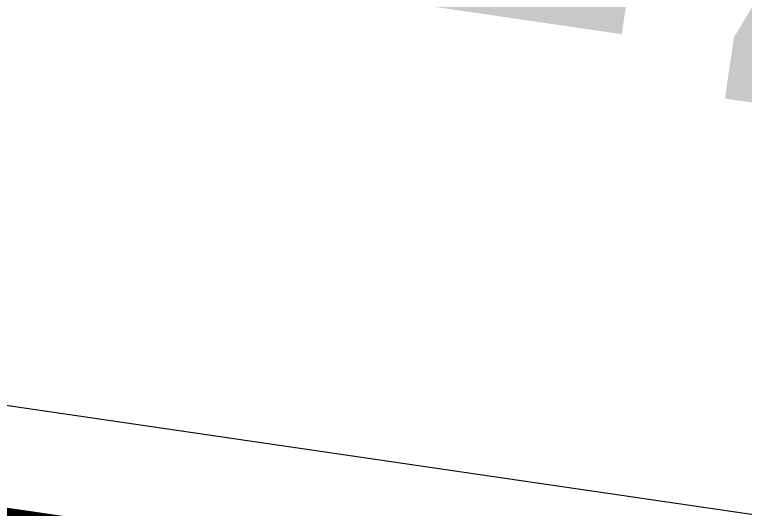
# Model space of a CAD drawing. Header units: inches. Extents: x -414268 to 632271, y -366004 to 318730.
# Drawn here: x -68612 to -48083, y 237457 to 251354 of the extents above; entities that cross this region are included whole.
import ezdxf

# ---------------------------------------------------------------- set-up
doc = ezdxf.new("R2010")
doc.units = ezdxf.units.IN
doc.header["$LTSCALE"] = 1200
doc.header["$MEASUREMENT"] = 0
doc.layers.add('PUB_TEXT', color=7, linetype='CONTINUOUS', lineweight=0)
doc.layers.add('PUB_TITLE', color=7, linetype='CONTINUOUS', lineweight=0)
doc.styles.add('-黑体', font='simhei.ttf', dxfattribs={"width": 0.8})

msp = doc.modelspace()

# ---------------------------------------------------------------- linework, layer by layer
at = {"layer": 'PUB_TITLE'}
msp.add_lwpolyline([(-149956.8113386486, 124881.7802225058), (-131723.1032342917, 249555.4818956238), (44601.13198911812, 223767.8090051762), (26367.42388476111, 99094.10733205831)], close=True, dxfattribs=at)
at = {"layer": 'PUB_TITLE', "const_width": 300.0000000010631}
msp.add_lwpolyline([(-142101.6217603831, 126764.8619227969), (23833.13832360023, 102496.6647077124), (41198.57461346372, 221233.5234440153), (-124736.1854705195, 245501.7206590998)], close=True, dxfattribs=at)

# ---------------------------------------------------------------- texts
at = {"layer": 'PUB_TEXT', "style": '-黑体', "width": 0.8}
msp.add_text('-4', height=21000, rotation=351.6793996834044, dxfattribs=at).set_placement((-61436.11614673521, 245147.3406614895))

doc.saveas('drawing.dxf')
